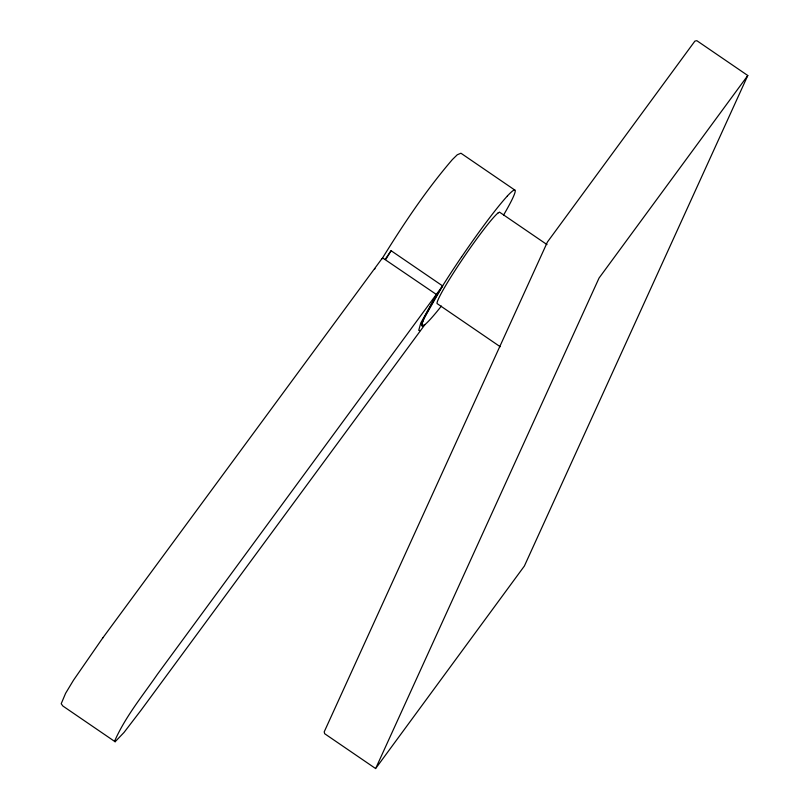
<?xml version="1.0" encoding="UTF-8"?>
<svg xmlns="http://www.w3.org/2000/svg" width="809" height="809" viewBox="0 0 809 809"><rect width="100%" height="100%" fill="white"/><g stroke="black" fill="none" stroke-linecap="round" stroke-linejoin="round"><path stroke-width="1.21" d="M374.719 269.084L374.941 268.537M385.883 259.264L391.091 250.709L442.584 285.901L423.987 318.544L421.914 324.055L422.328 325.966L424.968 324.561L141.079 710.181L123.979 732.509L115.131 741.742L62.869 706.024L61.201 703.739L65.6 693.313L73.518 680.177L102.864 637.785M381.949 258.92C403.297 224.396 425.888 190.398 452.373 159.565L457.287 154.762L460.938 153.225L514.716 189.994A81.931 6.341 -55.6 0 1 513.058 197.416A81.931 6.341 -55.6 0 1 503.602 215.002M385.135 259.426L391.091 250.709M102.743 637.977L381.959 258.607A1.952 1.931 65.7 0 1 383.355 258.425L436.627 294.628L420.801 322.983L418.728 330.355L420.245 330.578M747.789 75.52L599.054 278.033L375.639 768.55L524.374 566.037L747.789 75.52L696.832 40.683L694.911 41.087L547.42 242.022L324.197 731.872L324.682 733.723L375.639 768.55M499.618 212.211L546.995 244.591M500.215 346.727L437.396 303.779A55.164 4.267 -55.6 0 1 438.508 298.784A55.164 4.267 -55.6 0 1 451.038 276.789A55.69 4.308 -55.6 0 1 463.84 257.222A55.164 4.267 -55.6 0 1 494.602 216.337A55.69 4.308 -55.6 0 1 497.838 213.161M115.131 741.742L114.625 741.095C125.294 716.804 142.495 695.952 157.472 674.221L442.584 285.901A82.71 6.401 -55.6 0 1 461.585 256.847M497.707 213.303A55.164 4.267 -55.6 0 1 499.497 212.352M441.401 306.055A81.931 6.341 -55.6 0 1 429.66 319.99A82.71 6.401 -55.6 0 1 422.298 326.007A81.931 6.341 -55.6 0 1 423.956 318.574A81.931 6.341 -55.6 0 1 442.634 285.88M461.747 256.686A81.931 6.341 -55.6 0 1 507.425 195.96M507.354 196A82.71 6.401 -55.6 0 1 514.716 189.994"/></g></svg>
